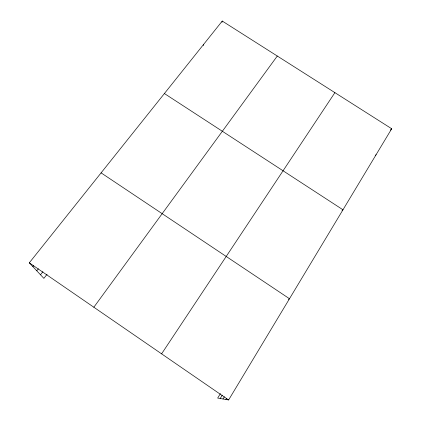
<?xml version="1.0" encoding="UTF-8"?>
<svg xmlns="http://www.w3.org/2000/svg" width="421" height="421" viewBox="0 0 421 421"><rect width="100%" height="100%" fill="white"/><g stroke="black" fill="none" stroke-linecap="round" stroke-linejoin="round"><path stroke-width="0.63" d="M203.496 45.568L203.722 44.268M221.983 22.318L222.251 21.05L391.698 128.747L228.624 399.95L217.673 398.061L220.399 393.593M225.919 399.482L226.593 398.366M222.998 398.982L224.351 396.75M220.204 398.498L222.235 395.156M161.596 353.84L334.9 92.646M93.841 307.23L277.297 56.035M47.073 274.26L43.873 278.365L29.302 262.83L222.251 21.05M40.495 274.766L42.895 271.708M36.769 270.798L38.374 268.761M32.891 266.661L33.696 265.646M390.378 130.115L391.698 128.747M375.206 155.575L376.106 154.681M342.036 210.611L342.973 209.784L164.406 93.541M288.396 299.384L289.485 298.731L101.093 172.868M29.302 262.83L228.624 399.95"/></g></svg>
